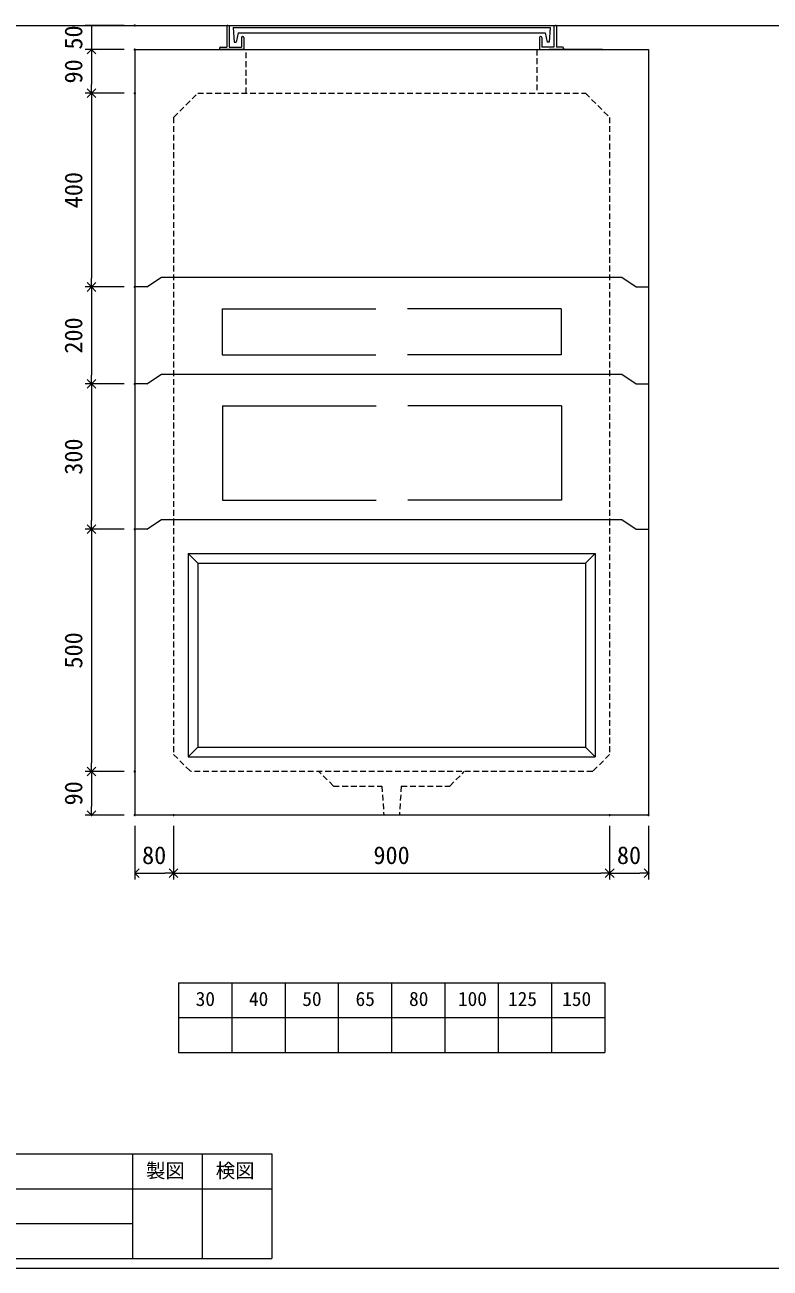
# Model space of a CAD drawing. Units: millimetres, scale not verified. Extents: x -4890 to 18470, y -2305 to 2305.
# Drawn here: x 308 to 1846, y -1970 to 596 of the extents above; entities that cross this region are included whole.
import ezdxf
from ezdxf.enums import TextEntityAlignment as Align

# ---------------------------------------------------------------- set-up
doc = ezdxf.new("R2010")
doc.units = ezdxf.units.MM
doc.header["$LTSCALE"] = 10
doc.header["$PDMODE"] = 32
doc.header["$PDSIZE"] = 2
doc.linetypes.add('DASHED1', pattern=[1.8, 1.2, -0.6])
doc.linetypes.add('USER2', pattern=[50.8, 31.75, -6.35, 6.35, -6.35])
doc.layers.add('0-1_Defpoints', color=7, linetype='Continuous')
for name, color, linetype, lineweight in [('0-2_waku', 7, 'Continuous', 18), ('0-3_gaikei', 7, 'Continuous', 18), ('0-4_kakure', 7, 'DASHED1', 5), ('0-5_sunpou', 7, 'Continuous', 5), ('0-9_uchigawa', 6, 'Continuous', 18), ('0-A_文字１', 7, 'Continuous', 18), ('0-B_futa', 3, 'Continuous', 18), ('0-C_GL', 4, 'Continuous', 18), ('1-3_uchigawa2', 6, 'USER2', 18)]:
    doc.layers.add(name, color=color, linetype=linetype, lineweight=lineweight)
doc.styles.add('ＭＳ ゴシック', font='')
doc.styles.get('ＭＳ ゴシック').set_extended_font_data('MS Gothic')

# ---------------------------------------------------------------- blocks, each defined once
blk = doc.blocks.new('_Open90')
at = {"layer": '0-5_sunpou'}
blk.add_line((0, 0), (-1, 0), dxfattribs=at)
blk.add_lwpolyline([(-0.5, 0.5), (0, 0), (-0.5, -0.5)], dxfattribs=at)
blk = doc.blocks.new('D161')
at = {"layer": '0-1_Defpoints'}
for p in [(1982.32, 1754.36), (1893, 1254.36), (1982.32, 1254.36)]:
    blk.add_point(p, dxfattribs=at)
at = {"layer": '0-5_sunpou'}
for p, q in [((1960.32, 1754.36), (1880, 1754.36)), ((1893, 1736.36), (1893, 1272.36)), ((1960.32, 1254.36), (1880, 1254.36))]:
    blk.add_line(p, q, dxfattribs=at)
at = {"layer": '0-5_sunpou', "xscale": 18, "yscale": 18}
for p, rotation in [((1893, 1754.36), 90), ((1893, 1254.36), 270)]:
    blk.add_blockref('_Open90', p, dxfattribs=dict(at, rotation=rotation))
at = {"layer": '0-5_sunpou', "style": 'ＭＳ ゴシック'}
blk.add_text('500', height=36.66, rotation=90, dxfattribs=at).set_placement((1885, 1466.86), align=Align.BOTTOM_LEFT)
blk = doc.blocks.new('D162')
at = {"layer": '0-1_Defpoints'}
for p in [(1982.32, 1254.36), (1893, 1164.36), (1982.32, 1164.36)]:
    blk.add_point(p, dxfattribs=at)
at = {"layer": '0-5_sunpou'}
for p, q in [((1960.32, 1254.36), (1880, 1254.36)), ((1893, 1236.36), (1893, 1182.36)), ((1960.32, 1164.36), (1880, 1164.36))]:
    blk.add_line(p, q, dxfattribs=at)
at = {"layer": '0-5_sunpou', "xscale": 18, "yscale": 18}
for p, rotation in [((1893, 1254.36), 90), ((1893, 1164.36), 270)]:
    blk.add_blockref('_Open90', p, dxfattribs=dict(at, rotation=rotation))
at = {"layer": '0-5_sunpou', "style": 'ＭＳ ゴシック'}
blk.add_text('90', height=36.66, rotation=90, dxfattribs=at).set_placement((1885, 1184.36), align=Align.BOTTOM_LEFT)
blk = doc.blocks.new('D163')
at = {"layer": '0-1_Defpoints'}
for p in [(1982.32, 1164.36), (2062.32, 1164.36), (2062.32, 1044.33)]:
    blk.add_point(p, dxfattribs=at)
at = {"layer": '0-5_sunpou'}
for p, q in [((1982.32, 1142.36), (1982.32, 1031.33)), ((2062.32, 1142.36), (2062.32, 1031.33)), ((2000.32, 1044.33), (2044.32, 1044.33))]:
    blk.add_line(p, q, dxfattribs=at)
at = {"layer": '0-5_sunpou', "xscale": 18, "yscale": 18, "rotation": 180}
blk.add_blockref('_Open90', (1982.32, 1044.33), dxfattribs=at)
at = {"layer": '0-5_sunpou', "xscale": 18, "yscale": 18}
blk.add_blockref('_Open90', (2062.32, 1044.33), dxfattribs=at)
at = {"layer": '0-5_sunpou', "style": 'ＭＳ ゴシック'}
blk.add_text('80', height=36.66, dxfattribs=at).set_placement((1997.32, 1052.33), align=Align.BOTTOM_LEFT)
blk = doc.blocks.new('D164')
at = {"layer": '0-1_Defpoints'}
for p in [(2062.32, 1164.36), (2962.32, 1164.36), (2962.32, 1044.33)]:
    blk.add_point(p, dxfattribs=at)
at = {"layer": '0-5_sunpou'}
for p, q in [((2062.32, 1142.36), (2062.32, 1031.33)), ((2962.32, 1142.36), (2962.32, 1031.33)), ((2080.32, 1044.33), (2944.32, 1044.33))]:
    blk.add_line(p, q, dxfattribs=at)
at = {"layer": '0-5_sunpou', "xscale": 18, "yscale": 18, "rotation": 180}
blk.add_blockref('_Open90', (2062.32, 1044.33), dxfattribs=at)
at = {"layer": '0-5_sunpou', "xscale": 18, "yscale": 18}
blk.add_blockref('_Open90', (2962.32, 1044.33), dxfattribs=at)
at = {"layer": '0-5_sunpou', "style": 'ＭＳ ゴシック'}
blk.add_text('900', height=36.66, dxfattribs=at).set_placement((2474.82, 1052.33), align=Align.BOTTOM_LEFT)
blk = doc.blocks.new('D165')
at = {"layer": '0-1_Defpoints'}
for p in [(2962.32, 1164.36), (3042.32, 1164.36), (3042.32, 1044.33)]:
    blk.add_point(p, dxfattribs=at)
at = {"layer": '0-5_sunpou'}
for p, q in [((2962.32, 1142.36), (2962.32, 1031.33)), ((3042.32, 1142.36), (3042.32, 1031.33)), ((2980.32, 1044.33), (3024.32, 1044.33))]:
    blk.add_line(p, q, dxfattribs=at)
at = {"layer": '0-5_sunpou', "xscale": 18, "yscale": 18, "rotation": 180}
blk.add_blockref('_Open90', (2962.32, 1044.33), dxfattribs=at)
at = {"layer": '0-5_sunpou', "xscale": 18, "yscale": 18}
blk.add_blockref('_Open90', (3042.32, 1044.33), dxfattribs=at)
at = {"layer": '0-5_sunpou', "style": 'ＭＳ ゴシック'}
blk.add_text('80', height=36.66, dxfattribs=at).set_placement((2977.32, 1052.33), align=Align.BOTTOM_LEFT)
blk = doc.blocks.new('D166')
at = {"layer": '0-1_Defpoints'}
for p in [(1982.32, 2744.36), (1893, 2654.36), (1982.32, 2654.36)]:
    blk.add_point(p, dxfattribs=at)
at = {"layer": '0-5_sunpou'}
for p, q in [((1960.32, 2744.36), (1880, 2744.36)), ((1893, 2726.36), (1893, 2672.36)), ((1960.32, 2654.36), (1880, 2654.36))]:
    blk.add_line(p, q, dxfattribs=at)
at = {"layer": '0-5_sunpou', "xscale": 18, "yscale": 18}
for p, rotation in [((1893, 2744.36), 90), ((1893, 2654.36), 270)]:
    blk.add_blockref('_Open90', p, dxfattribs=dict(at, rotation=rotation))
at = {"layer": '0-5_sunpou', "style": 'ＭＳ ゴシック'}
blk.add_text('90', height=36.66, rotation=90, dxfattribs=at).set_placement((1885, 2674.36), align=Align.BOTTOM_LEFT)
blk = doc.blocks.new('D167')
at = {"layer": '0-1_Defpoints'}
for p in [(1982.32, 2654.36), (1893, 2254.36), (1982.32, 2254.36)]:
    blk.add_point(p, dxfattribs=at)
at = {"layer": '0-5_sunpou'}
for p, q in [((1960.32, 2654.36), (1880, 2654.36)), ((1893, 2636.36), (1893, 2272.36)), ((1960.32, 2254.36), (1880, 2254.36))]:
    blk.add_line(p, q, dxfattribs=at)
at = {"layer": '0-5_sunpou', "xscale": 18, "yscale": 18}
for p, rotation in [((1893, 2654.36), 90), ((1893, 2254.36), 270)]:
    blk.add_blockref('_Open90', p, dxfattribs=dict(at, rotation=rotation))
at = {"layer": '0-5_sunpou', "style": 'ＭＳ ゴシック'}
blk.add_text('400', height=36.66, rotation=90, dxfattribs=at).set_placement((1885, 2416.86), align=Align.BOTTOM_LEFT)
blk = doc.blocks.new('D168')
at = {"layer": '0-1_Defpoints'}
for p in [(1982.32, 2254.36), (1893, 2054.36), (1982.32, 2054.36)]:
    blk.add_point(p, dxfattribs=at)
at = {"layer": '0-5_sunpou'}
for p, q in [((1960.32, 2254.36), (1880, 2254.36)), ((1893, 2236.36), (1893, 2072.36)), ((1960.32, 2054.36), (1880, 2054.36))]:
    blk.add_line(p, q, dxfattribs=at)
at = {"layer": '0-5_sunpou', "xscale": 18, "yscale": 18}
for p, rotation in [((1893, 2254.36), 90), ((1893, 2054.36), 270)]:
    blk.add_blockref('_Open90', p, dxfattribs=dict(at, rotation=rotation))
at = {"layer": '0-5_sunpou', "style": 'ＭＳ ゴシック'}
blk.add_text('200', height=36.66, rotation=90, dxfattribs=at).set_placement((1885, 2116.86), align=Align.BOTTOM_LEFT)
blk = doc.blocks.new('D169')
at = {"layer": '0-1_Defpoints'}
for p in [(1982.32, 2054.36), (1893, 1754.36), (1982.32, 1754.36)]:
    blk.add_point(p, dxfattribs=at)
at = {"layer": '0-5_sunpou'}
for p, q in [((1960.32, 2054.36), (1880, 2054.36)), ((1893, 2036.36), (1893, 1772.36)), ((1960.32, 1754.36), (1880, 1754.36))]:
    blk.add_line(p, q, dxfattribs=at)
at = {"layer": '0-5_sunpou', "xscale": 18, "yscale": 18}
for p, rotation in [((1893, 2054.36), 90), ((1893, 1754.36), 270)]:
    blk.add_blockref('_Open90', p, dxfattribs=dict(at, rotation=rotation))
at = {"layer": '0-5_sunpou', "style": 'ＭＳ ゴシック'}
blk.add_text('300', height=36.66, rotation=90, dxfattribs=at).set_placement((1885, 1866.86), align=Align.BOTTOM_LEFT)
blk = doc.blocks.new('D191')
at = {"layer": '0-1_Defpoints'}
for p in [(1982.32, 2794.36), (1893, 2744.36), (1982.32, 2744.36)]:
    blk.add_point(p, dxfattribs=at)
at = {"layer": '0-5_sunpou'}
for p, q in [((1960.32, 2794.36), (1880, 2794.36)), ((1893, 2794.36), (1893, 2744.36)), ((1960.32, 2744.36), (1880, 2744.36))]:
    blk.add_line(p, q, dxfattribs=at)
at = {"layer": '0-5_sunpou', "style": 'ＭＳ ゴシック'}
blk.add_text('50', height=36.66, rotation=90, dxfattribs=at).set_placement((1885, 2744.36), align=Align.BOTTOM_LEFT)

msp = doc.modelspace()

# ---------------------------------------------------------------- linework, layer by layer
at = {"layer": '0-2_waku'}
for p, q in [((624.99, -1380.65), (624.99, -1524.65)), ((624.99, -1380.65), (624.99, -1524.65)), ((624.99, -1380.65), (624.99, -1524.65)), ((624.99, -1380.65), (624.99, -1524.65)), ((624.99, -1380.65), (1504.99, -1380.65)), ((734.99, -1380.65), (734.99, -1524.65)), ((844.99, -1380.65), (844.99, -1524.65)), ((844.99, -1380.65), (844.99, -1524.65)), ((954.99, -1380.65), (954.99, -1524.65)), ((1064.99, -1380.65), (1064.99, -1524.65)), ((1174.99, -1380.65), (1174.99, -1524.65)), ((1284.99, -1380.65), (1284.99, -1524.65)), ((1394.99, -1380.65), (1394.99, -1524.65)), ((1504.99, -1380.65), (1504.99, -1524.65)), ((624.99, -1452.65), (1504.99, -1452.65)), ((624.99, -1524.65), (1504.99, -1524.65)), ((-1210.01, -1733.65), (817.99, -1733.65)), ((529.99, -1733.65), (529.99, -1949.65)), ((529.99, -1733.65), (529.99, -1949.65)), ((673.99, -1733.65), (673.99, -1949.65)), ((817.99, -1733.65), (817.99, -1949.65)), ((-1210.01, -1805.65), (817.99, -1805.65)), ((-1210.01, -1877.65), (529.99, -1877.65)), ((-1210.01, -1949.65), (817.99, -1949.65)), ((-1230.01, -1969.65), (4889.99, -1969.65)), ((-1230.01, -1969.65), (4889.99, -1969.65))]:
    msp.add_line(p, q, dxfattribs=at)
at = {"layer": '0-3_gaikei'}
for p, q in [((534.99, 545.35), (1594.99, 545.35)), ((534.99, 545.35), (534.99, -1034.65)), ((629.99, 545.35), (739.99, 545.35)), ((664.99, 545.35), (1464.99, 545.35)), ((1499.99, 545.35), (1389.99, 545.35)), ((1594.99, 545.35), (1594.99, -1034.65)), ((559.99, 55.35), (534.99, 55.35)), ((559.99, 55.35), (589.99, 75.35)), ((589.99, 75.35), (1539.99, 75.35)), ((1539.99, 75.35), (1569.99, 55.35)), ((1569.99, 55.35), (1594.99, 55.35)), ((559.99, -144.65), (589.99, -124.65)), ((589.99, -124.65), (1539.99, -124.65)), ((1539.99, -124.65), (1569.99, -144.65)), ((559.99, -144.65), (534.99, -144.65)), ((1569.99, -144.65), (1594.99, -144.65)), ((559.99, -444.65), (589.99, -424.65)), ((589.99, -424.65), (1539.99, -424.65)), ((589.99, -424.65), (1539.99, -424.65)), ((1539.99, -424.65), (1569.99, -444.65)), ((559.99, -444.65), (534.99, -444.65)), ((1569.99, -444.65), (1594.99, -444.65)), ((1594.99, -1034.65), (534.99, -1034.65))]:
    msp.add_line(p, q, dxfattribs=at)
at = {"layer": '0-4_kakure'}
for p, q in [((764.99, 455.35), (764.99, 545.35)), ((1364.99, 545.35), (1364.99, 455.35)), ((614.99, 405.35), (664.99, 455.35)), ((664.99, 455.35), (1464.99, 455.35)), ((1464.99, 455.35), (1514.99, 405.35)), ((614.99, 405.35), (614.99, -424.65)), ((1514.99, 405.35), (1514.99, -424.65)), ((614.99, -424.65), (614.99, -909.65)), ((1514.99, -424.65), (1514.99, -909.65)), ((614.99, -909.65), (649.99, -944.65)), ((1514.99, -909.65), (1479.99, -944.65)), ((1479.99, -944.65), (649.99, -944.65)), ((944.99, -974.65), (914.99, -944.65)), ((1184.99, -974.65), (1214.99, -944.65)), ((944.99, -974.65), (1044.99, -974.65)), ((1044.99, -974.65), (1048.99, -1034.65)), ((1084.99, -974.65), (1080.99, -1034.65)), ((1084.99, -974.65), (1184.99, -974.65))]:
    msp.add_line(p, q, dxfattribs=at)
at = {"layer": '0-9_uchigawa'}
for p, q in [((644.99, -494.65), (644.99, -914.65)), ((644.99, -494.65), (1064.99, -494.65)), ((644.99, -494.65), (664.99, -514.65)), ((1064.99, -494.65), (1484.99, -494.65)), ((1064.99, -494.65), (1484.99, -494.65)), ((1484.99, -494.65), (1464.99, -514.65)), ((1484.99, -494.65), (1484.99, -914.65)), ((664.99, -514.65), (664.99, -894.65)), ((664.99, -514.65), (1064.99, -514.65)), ((664.99, -514.65), (1064.99, -514.65)), ((1064.99, -514.65), (1464.99, -514.65)), ((1464.99, -514.65), (1464.99, -894.65)), ((664.99, -894.65), (644.99, -914.65)), ((664.99, -894.65), (1064.99, -894.65)), ((1064.99, -894.65), (1464.99, -894.65)), ((1464.99, -894.65), (1484.99, -914.65)), ((644.99, -914.65), (1064.99, -914.65)), ((1064.99, -914.65), (1484.99, -914.65))]:
    msp.add_line(p, q, dxfattribs=at)
at = {"layer": '0-B_futa'}
for p, q in [((724.99, 593.35), (724.99, 550.35)), ((726.99, 595.35), (729.99, 595.35)), ((729.99, 595.35), (729.99, 550.35)), ((737.8, 590.85), (1392.13, 590.85)), ((737.8, 590.85), (740.29, 560.85)), ((1392.13, 590.85), (1389.88, 560.85)), ((1399.99, 595.35), (1399.99, 550.35)), ((1399.99, 595.35), (1402.99, 595.35)), ((1404.99, 593.35), (1404.99, 550.35)), ((748.32, 579.85), (744, 560.85)), ((748.32, 579.85), (1381.66, 579.85)), ((754.99, 570.35), (754.99, 550.35)), ((756.99, 572.35), (757.99, 572.35)), ((759.99, 570.35), (759.99, 545.35)), ((1369.99, 570.35), (1369.99, 545.35)), ((1372.99, 572.35), (1371.99, 572.35)), ((1374.99, 570.35), (1374.99, 550.35)), ((1381.66, 579.85), (1385.98, 560.85)), ((709.99, 548.35), (709.99, 547.35)), ((711.99, 550.35), (724.99, 550.35)), ((759.99, 545.35), (711.99, 545.35)), ((729.99, 550.35), (754.99, 550.35)), ((740.29, 560.85), (744, 560.85)), ((1369.99, 545.35), (1417.99, 545.35)), ((1399.99, 550.35), (1374.99, 550.35)), ((1389.88, 560.85), (1385.98, 560.85)), ((1417.99, 550.35), (1404.99, 550.35)), ((1419.99, 548.35), (1419.99, 547.35))]:
    msp.add_line(p, q, dxfattribs=at)
for centre, start, end in [((726.99, 593.35), 90, 180), ((1402.99, 593.35), 0, 90), ((756.99, 570.35), 90, 180), ((757.99, 570.35), 0, 90), ((1371.99, 570.35), 90, 180), ((1372.99, 570.35), 0, 90), ((711.99, 548.35), 90, 180), ((711.99, 547.35), 180, 270), ((1417.99, 548.35), 0, 90), ((1417.99, 547.35), 270, 0)]:
    msp.add_arc(centre, 2, start, end, dxfattribs=at)
at = {"layer": '0-C_GL'}
for p, q in [((-1230.01, 595.35), (4889.99, 595.35)), ((-1229.95, 595.35), (4890.05, 595.35))]:
    msp.add_line(p, q, dxfattribs=at)
at = {"layer": '1-3_uchigawa2'}
for p, q in [((714.99, 10.35), (1064.99, 10.35)), ((714.99, 10.35), (714.99, -84.65)), ((1414.99, 10.35), (1064.99, 10.35)), ((1414.99, 10.35), (1414.99, -84.65)), ((714.99, -84.65), (1064.99, -84.65)), ((1414.99, -84.65), (1064.99, -84.65)), ((715.72, -189.66), (1065.72, -189.66)), ((715.72, -189.66), (715.72, -384.65)), ((1415.72, -189.66), (1065.72, -189.66)), ((1415.72, -189.66), (1415.72, -384.65)), ((715.72, -384.65), (1064.99, -384.65)), ((1415.72, -384.65), (1066.45, -384.65))]:
    msp.add_line(p, q, dxfattribs=at)

# ---------------------------------------------------------------- block references
at = {"layer": '0-5_sunpou'}
for name in ['D191', 'D166', 'D167', 'D168', 'D169', 'D161', 'D162', 'D163', 'D164', 'D165']:
    msp.add_blockref(name, (-1447.33, -2199.02), dxfattribs=at)

# ---------------------------------------------------------------- texts
at = {"layer": '0-A_文字１', "style": 'ＭＳ ゴシック'}
for s, p in [('30', (660.59, -1437.44)), ('40', (770.59, -1437.44)), ('50', (880.59, -1437.44)), ('65', (990.59, -1437.44)), ('80', (1101, -1437.44)), ('100', (1201.87, -1437.44)), ('125', (1305.26, -1437.44)), ('150', (1417.02, -1437.44)), ('製図', (558.05, -1791.9)), ('検図', (702.05, -1791.9))]:
    msp.add_text(s, height=29.33, dxfattribs=at).set_placement(p, align=Align.BOTTOM_LEFT)

doc.saveas('drawing.dxf')
